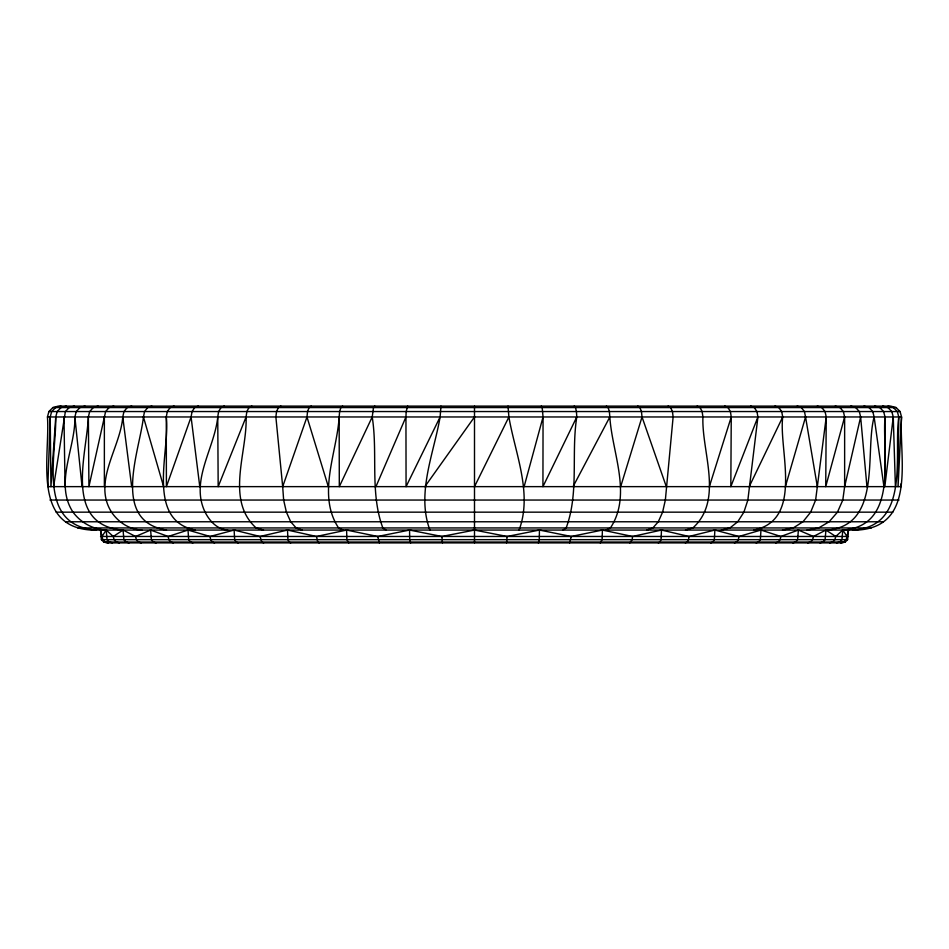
<?xml version="1.0" encoding="UTF-8"?>
<svg xmlns="http://www.w3.org/2000/svg" width="949" height="949" viewBox="0 0 949 949"><rect width="100%" height="100%" fill="white"/><g stroke="black" fill="none" stroke-linecap="round" stroke-linejoin="round"><path stroke-width="1.42" d="M541.321 406.113L542.187 407.572L543.053 416.967L542.935 486.635L576.778 416.967L576.434 411.546L575.485 407.572L574.181 406.113M874.598 406.113L879.806 407.572L883.626 411.546L885.026 416.967L884.824 486.635L893.258 416.967L891.835 411.546L887.944 407.572L882.617 406.113M724.739 406.113L727.99 407.572L730.386 411.546L731.252 416.967L730.825 486.635L757.919 416.967L756.946 411.546L754.313 407.572L750.718 406.113M817.303 406.113L821.775 407.572L825.049 411.546L826.235 416.967L825.725 486.635L844.634 416.967L843.376 411.546L839.936 407.572L835.239 406.113M888.003 406.113L893.389 407.572L897.339 411.546L898.786 416.967L898.062 486.635L901.55 416.967L900.091 411.546L896.129 407.572L890.708 406.113L58.292 406.113L52.871 407.572L48.909 411.546L47.45 416.967C50.226 456.208 31.483 526.327 91.175 530.064L857.825 530.064C917.517 526.327 898.774 456.208 901.55 416.967L47.45 416.967M842.344 530.064C899.771 526.529 881.823 453.622 885.026 416.967M508.023 406.113L508.889 416.967C515.141 453.444 532.78 493.361 519.079 530.064M429.921 530.064C416.22 493.361 433.859 453.444 440.111 416.967L440.977 406.113M829.533 542.887L832.629 542.021L834.895 539.673L835.725 536.47L825.915 530.064L813.435 536.47L798.37 530.064L780.837 536.47L760.979 530.064L738.939 536.47L714.882 530.064L688.998 536.47L661.489 530.064L632.544 536.47L602.401 530.064L571.286 536.47L539.435 530.064L507.098 536.47L506.541 542.887M96.359 530.064C36.56 525.817 56.501 456.184 55.742 416.967L57.165 411.546L61.056 407.572L66.383 406.113M60.997 406.113L55.611 407.572L51.661 411.546L50.214 416.967L47.83 486.635L901.17 486.635L901.076 483.741M195.209 530.064C144.734 520.04 170.559 449.458 166.265 416.967L167.309 411.546L170.179 407.572L174.094 406.113M576.778 416.967C571.025 453.408 579.234 492.863 566.15 527.941L563.054 530.064M440.111 416.967L406.065 486.635L405.947 416.967L406.172 411.546L407.679 406.113M852.641 530.064C910.993 526.873 893.424 454.583 898.786 416.967M606.411 406.113L608.119 407.572L609.377 411.546L609.839 416.967C611.998 452.685 632.342 494.607 610.421 527.941L605.83 530.064M385.946 530.064L382.85 527.941C369.766 492.863 377.975 453.408 372.222 416.967L373.515 407.572L374.819 406.113M55.742 416.967L50.938 486.635L50.214 416.967M571.286 536.47L569.637 542.887M668.072 406.113L670.599 407.572L672.45 411.546L673.126 416.967L665.356 500.052L662.592 512.163L658.286 521.772L652.853 527.941L646.827 530.064M343.17 530.064L338.579 527.941C316.658 494.607 337.002 452.685 339.161 416.967L339.623 411.546L340.881 407.572L342.589 406.113M697.124 406.113L700.03 407.572L702.153 411.546L702.924 416.967C701.513 452.009 723.921 499.826 692.865 527.941L685.498 530.064M121.935 530.064C63.334 524.192 86.739 454.512 88.364 416.967L89.68 411.546L93.275 407.572L98.174 406.113M251.876 406.113L248.97 407.572L246.847 411.546L246.076 416.967C247.487 452.009 225.079 499.826 256.135 527.941L263.502 530.064M757.919 416.967L747.859 500.052L743.897 512.163L737.717 521.772L729.935 527.941L721.311 530.064M827.065 530.064C882.523 525.758 864.575 452.009 874.124 416.967L872.76 411.546L869.047 407.572L863.97 406.113M302.173 530.064L296.147 527.941L290.714 521.772L286.408 512.163L283.644 500.052L282.683 486.635L306.978 416.967L307.547 411.546L309.101 407.572L311.225 406.113M632.544 536.47L632.188 539.673L629.839 542.887M774.906 406.113L778.821 407.572L781.691 411.546L782.735 416.967C778.441 449.458 804.266 520.04 753.791 530.064M826.235 416.967L815.618 500.052L810.671 512.163L802.973 521.772L793.257 527.941L782.498 530.064M850.826 406.113L855.725 407.572L859.319 411.546L860.636 416.967L844.634 486.635L842.795 500.052L837.457 512.163L829.129 521.772L818.655 527.941L807.03 530.064M106.656 530.064C93.263 529.578 80.997 522.863 73.002 512.163C54.105 483.195 75.612 448.047 74.876 416.967L76.24 411.546L79.953 407.572L85.03 406.113M53.595 486.635L65.374 411.546L69.194 407.572L74.402 406.113M688.998 536.47L688.511 539.673L687.159 542.021L685.32 542.887M227.689 530.064C217.096 529.364 209.634 521.084 205.103 512.163C189.824 480.74 214.688 448.319 217.748 416.967L218.614 411.546L221.01 407.572L224.261 406.113M166.502 530.064C110.689 521.108 139.633 451.463 143.441 416.967L144.568 411.546L147.641 407.572L151.84 406.113M166.265 416.967L166.407 486.635L191.081 416.967L192.054 411.546L194.687 407.572L198.282 406.113M738.939 536.47L738.334 539.673L736.673 542.021L734.407 542.887M780.837 536.47L780.137 539.673L778.216 542.021L775.594 542.887M141.97 530.064C129.432 529.566 118.459 522.424 111.543 512.163C92.302 481.807 120.369 448.082 122.765 416.967L123.951 411.546L127.225 407.572L131.697 406.113M113.761 406.113L109.064 407.572L105.624 411.546L88.921 486.635L88.364 416.967M840.66 542.887L843.851 542.021L846.188 539.673L848.477 530.064L847.611 539.673L845.262 542.021L842.06 542.887L106.94 542.887L103.738 542.021L101.389 539.673L100.523 530.064L102.812 539.673L105.149 542.021L108.34 542.887M813.435 536.47L812.652 539.673L810.529 542.021L807.623 542.887M524.121 486.635L543.053 416.967M785.381 486.635L805.559 416.967L804.432 411.546L801.359 407.572L797.16 406.113M620.682 486.635L642.022 416.967L641.453 411.546L639.899 407.572L637.775 406.113M709.354 486.635L731.252 416.967M246.076 416.967L218.175 486.635L217.748 416.967M375.934 486.635L405.947 416.967M372.222 416.967L339.303 486.635L339.161 416.967M749.224 486.635L782.735 416.967M474.5 486.635L508.889 416.967M573.066 486.635L609.839 416.967M538.332 542.887L539.293 539.673L539.435 530.064M101.946 536.47L106.205 530.064L113.275 536.47L114.105 539.673L116.371 542.021L119.467 542.887M424.879 486.635L474.5 416.967M835.725 536.47L842.795 530.064L847.054 536.47M600.219 542.887L602.117 539.673L602.401 530.064M113.275 536.47L123.085 530.064L135.565 536.47L136.348 539.673L138.471 542.021L141.377 542.887M280.928 406.113L278.401 407.572L276.55 411.546L275.874 416.967L282.683 486.635M658.286 542.887L659.887 542.021L661.062 539.673L661.489 530.064M135.565 536.47L150.63 530.064L168.163 536.47L188.021 530.064L210.061 536.47L234.118 530.064L260.002 536.47L287.511 530.064L316.456 536.47L346.599 530.064L377.714 536.47L409.565 530.064L441.902 536.47L474.5 530.064L507.098 536.47M710.765 542.887L712.829 542.021L714.336 539.673L714.882 530.064M756.068 542.887L758.524 542.021L760.327 539.673L760.979 530.064M792.818 542.887L795.594 542.021L797.623 539.673L798.37 530.064M819.889 542.887L822.902 542.021L825.108 539.673L825.915 530.064M836.472 542.887L839.64 542.021L841.941 539.673L842.795 530.064M52.871 407.572L896.129 407.572M48.909 411.546L900.091 411.546M49.953 500.052L899.047 500.052M56.11 512.163L892.89 512.163M65.695 521.772L883.305 521.772M77.782 527.941L871.218 527.941M100.523 536.47L848.477 536.47M101.389 539.673L847.611 539.673M103.738 542.021L845.262 542.021M112.528 542.887L109.36 542.021L107.059 539.673L106.205 530.064M129.111 542.887L126.098 542.021L123.892 539.673L123.085 530.064M156.182 542.887L153.406 542.021L151.377 539.673L150.63 530.064M173.406 542.887L170.784 542.021L168.863 539.673L168.163 536.47M192.932 542.887L190.476 542.021L188.673 539.673L188.021 530.064M214.593 542.887L212.327 542.021L210.666 539.673L210.061 536.47M238.235 542.887L236.171 542.021L234.664 539.673L234.118 530.064M263.68 542.887L261.841 542.021L260.002 536.47M290.714 542.887L289.113 542.021L287.938 539.673L287.511 530.064M319.161 542.887L317.808 542.021L316.456 536.47M348.781 542.887L346.883 539.673L346.599 530.064M379.363 542.887L377.714 536.47M410.668 542.887L409.707 539.673L409.565 530.064M642.022 416.967L666.317 486.635M442.459 542.887L441.902 536.47M306.978 416.967L328.318 486.635M143.441 416.967L163.619 486.635M805.559 416.967L817.326 486.635M874.124 416.967L883.946 486.635M122.765 416.967L131.674 486.635M191.081 416.967L199.776 486.635M74.876 416.967L82.053 486.635M860.636 416.967L866.947 486.635M893.258 416.967L895.405 486.635M63.974 416.967L65.054 486.635M844.634 416.967L844.634 486.635M474.5 406.113L474.5 542.887M104.366 416.967L104.366 486.635"/></g></svg>
